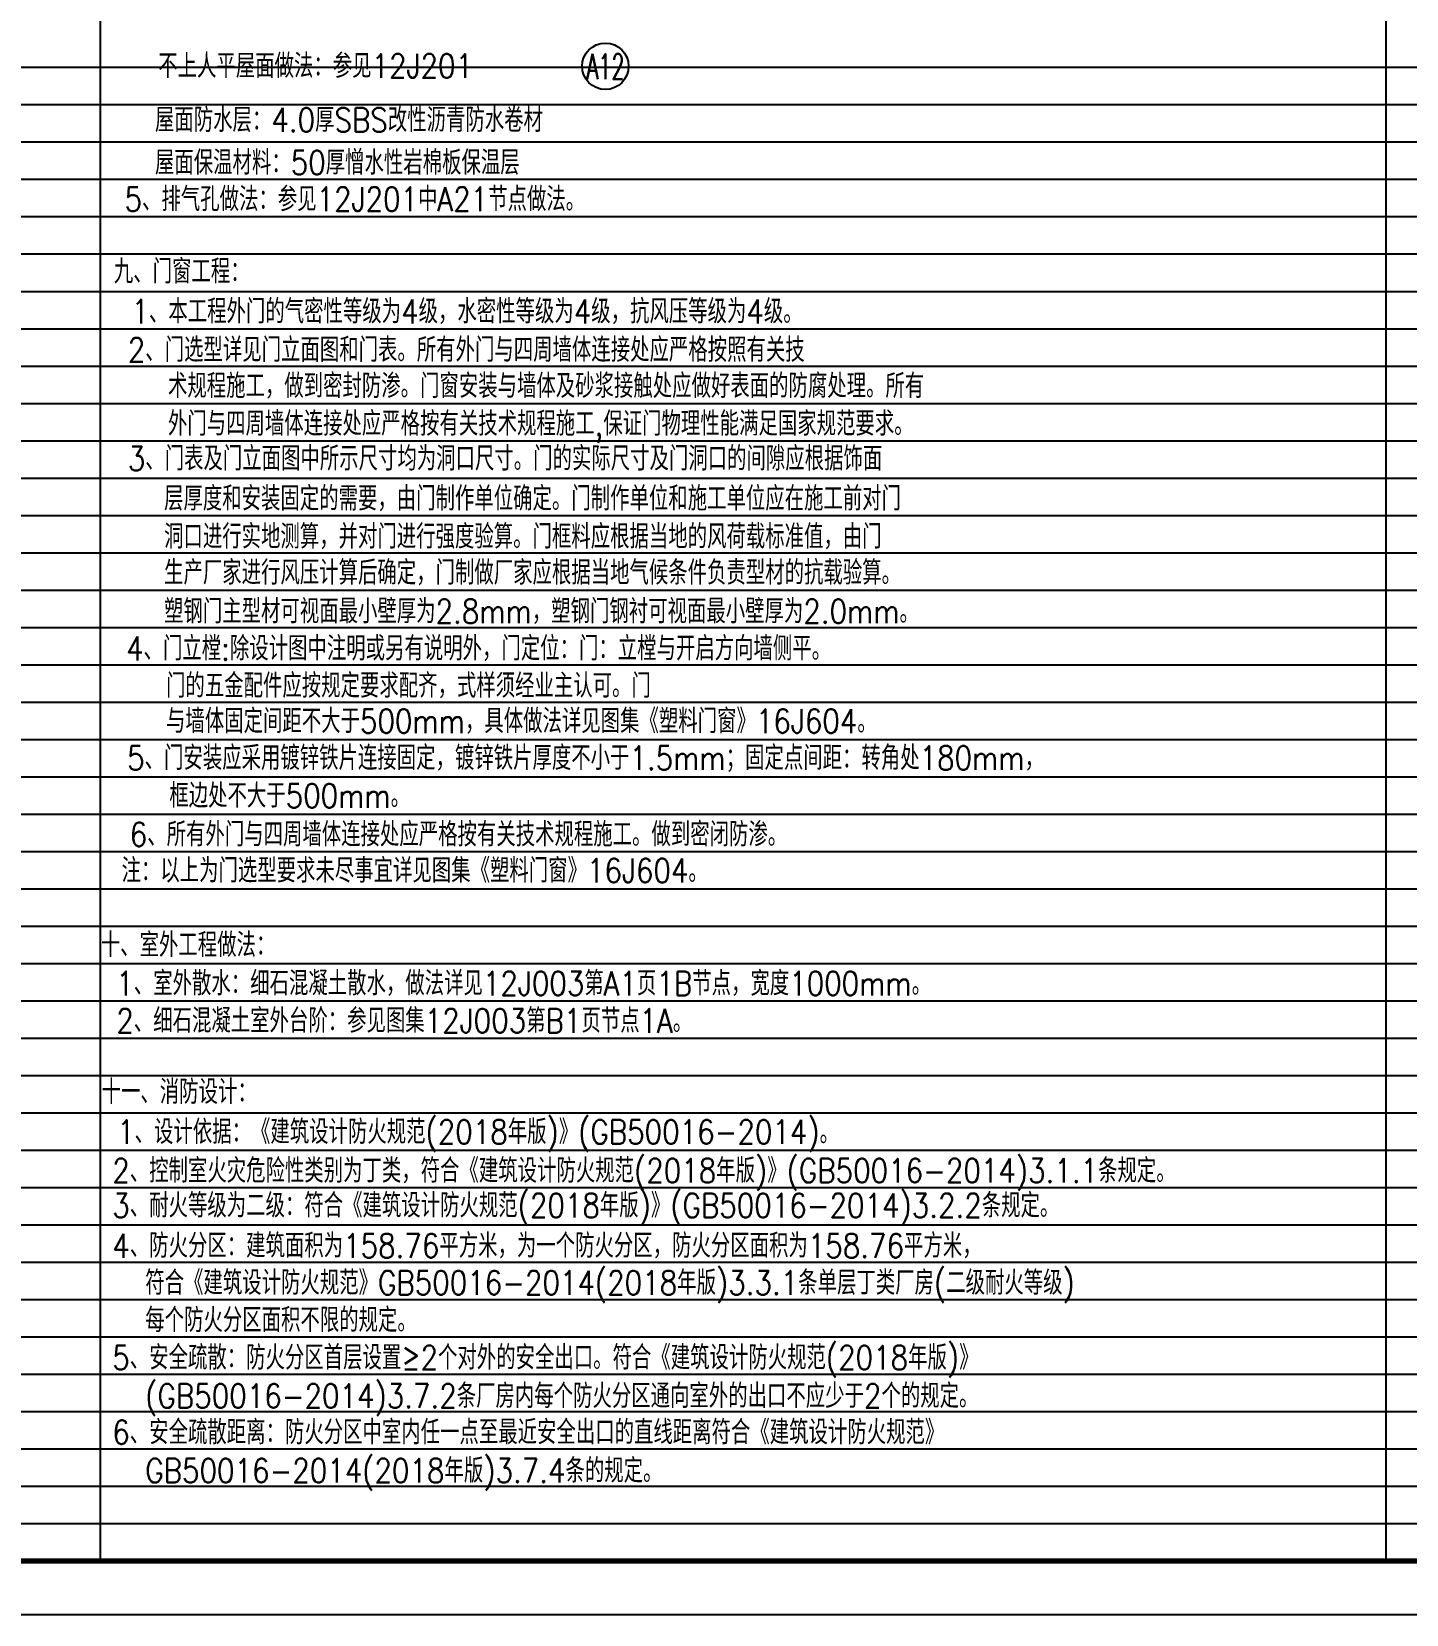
# Model space of a CAD drawing. Extents: x 5066963 to 5185393, y -485691 to -238129.
# Drawn here: x 5124463 to 5150221, y -359784 to -330116 of the extents above; entities that cross this region are included whole.
import ezdxf

# ---------------------------------------------------------------- set-up
doc = ezdxf.new("R2010")
doc.units = 0
doc.header["$LTSCALE"] = 1000
doc.header["$MEASUREMENT"] = 0
doc.layers.get('0').update_dxf_attribs({"linetype": 'CONTINUOUS'})
doc.layers.add('PUB_TITLE', color=4, linetype='CONTINUOUS')
doc.layers.add('图层线', color=8, linetype='CONTINUOUS')
doc.styles.add('HZ1', font='txt.shx', dxfattribs={"bigfont": 'hzdx.shx'})
doc.styles.add('HZ2', font='simplex.shx', dxfattribs={"width": 0.7, "bigfont": 'hztxt.shx'})

msp = doc.modelspace()

# ---------------------------------------------------------------- linework, layer by layer
at = {"color": 3, "linetype": 'Continuous'}
msp.add_ellipse((5135213, -330765, 5955.2), major_axis=(-361.9, 241.4), ratio=1, start_param=0.5883703, end_param=6.8715556, dxfattribs=at)
at = {"layer": 'PUB_TITLE'}
msp.add_lwpolyline([(5095824.1, -359783.9), (5179924.1, -359783.9), (5179924.1, -300383.9), (5095824.1, -300383.9)], close=True, dxfattribs=at)
at = {"layer": 'PUB_TITLE', "const_width": 100}
msp.add_lwpolyline([(5098324.1, -358783.9), (5178924.1, -358783.9), (5178924.1, -301383.9), (5098324.1, -301383.9)], close=True, dxfattribs=at)
at = {"layer": '图层线'}
for p, q in [((5125755.2, -358783.9), (5125755.2, -301383.9)), ((5149845.1, -358783.9), (5149845.1, -301383.9)), ((5098324.1, -330783.9), (5178924.1, -330783.9)), ((5098324.1, -331483.9), (5178924.1, -331483.9)), ((5098324.1, -332183.9), (5178924.1, -332183.9)), ((5098324.1, -332883.9), (5178924.1, -332883.9)), ((5098324.1, -333583.9), (5178924.1, -333583.9)), ((5098324.1, -334283.9), (5178924.1, -334283.9)), ((5098324.1, -334983.9), (5178924.1, -334983.9)), ((5098324.1, -335683.9), (5178924.1, -335683.9)), ((5098324.1, -336383.9), (5178924.1, -336383.9)), ((5098324.1, -337083.9), (5178924.1, -337083.9)), ((5098324.1, -337783.9), (5178924.1, -337783.9)), ((5098324.1, -338483.9), (5178924.1, -338483.9)), ((5098324.1, -339183.9), (5178924.1, -339183.9)), ((5098324.1, -339883.9), (5178924.1, -339883.9)), ((5098324.1, -340583.9), (5178924.1, -340583.9)), ((5098324.1, -341283.9), (5178924.1, -341283.9)), ((5098324.1, -341983.9), (5178924.1, -341983.9)), ((5098324.1, -342683.9), (5178924.1, -342683.9)), ((5098324.1, -343383.9), (5178924.1, -343383.9)), ((5098324.1, -344083.9), (5178924.1, -344083.9)), ((5098324.1, -344783.9), (5178924.1, -344783.9)), ((5098324.1, -345483.9), (5178924.1, -345483.9)), ((5098324.1, -346183.9), (5178924.1, -346183.9)), ((5098324.1, -346883.9), (5178924.1, -346883.9)), ((5098324.1, -347583.9), (5178924.1, -347583.9)), ((5098324.1, -348283.9), (5178924.1, -348283.9)), ((5098324.1, -348983.9), (5178924.1, -348983.9)), ((5098324.1, -349683.9), (5178924.1, -349683.9)), ((5098324.1, -350383.9), (5178924.1, -350383.9)), ((5098324.1, -351083.9), (5178924.1, -351083.9)), ((5098324.1, -351783.9), (5178924.1, -351783.9)), ((5098324.1, -352483.9), (5178924.1, -352483.9)), ((5098324.1, -353183.9), (5160924.1, -353183.9)), ((5098324.1, -353883.9), (5160924.1, -353883.9)), ((5098324.1, -354583.9), (5160924.1, -354583.9)), ((5098324.1, -355283.9), (5160924.1, -355283.9)), ((5098324.1, -355983.9), (5160924.1, -355983.9)), ((5098324.1, -356683.9), (5160924.1, -356683.9)), ((5098324.1, -357383.9), (5160924.1, -357383.9)), ((5098324.1, -358083.9), (5160924.1, -358083.9))]:
    msp.add_line(p, q, dxfattribs=at)

# ---------------------------------------------------------------- texts
at = {"color": 4, "style": 'HZ1', "width": 0.85}
for s, p in [('不上人平屋面做法：参见12J201', (5126834.4, -330983.1, 5955.2)), ('屋面防水层：4.0厚SBS改性沥青防水卷材', (5126773.6, -331996.6, 11910.3)), ('屋面保温材料：50厚憎水性岩棉板保温层', (5126773.6, -332795.9, 11910.3)), ('5、排气孔做法：参见12J201中A21节点做法。 ', (5126203.6, -333481.1)), ('1、本工程外门的气密性等级为4级，水密性等级为4级，抗风压等级为4级。', (5126333.6, -335586)), ('2、门选型详见门立面图和门表。所有外门与四周墙体连接处应严格按照有关技', (5126264.9, -336305.9)), ('术规程施工，做到密封防渗。门窗安装与墙体及砂浆接触处应做好表面的防腐处理。所有', (5127016.9, -336982.6)), ('外门与四周墙体连接处应严格按有关技术规程施工,保证门物理性能满足国家规范要求。', (5127016.9, -337689.5)), ('3、门表及门立面图中所示尺寸均为洞口尺寸。门的实际尺寸及门洞口的间隙应根据饰面', (5126264.9, -338343)), ('层厚度和安装固定的需要，由门制作单位确定。门制作单位和施工单位应在施工前对门', (5126944.3, -339093)), ('洞口进行实地测算，并对门进行强度验算。门框料应根据当地的风荷载标准值，由门', (5126944.3, -339806.1)), ('生产厂家进行风压计算后确定，门制做厂家应根据当地气候条件负责型材的抗载验算。', (5126944.3, -340482.3)), ('塑钢门主型材可视面最小壁厚为2.8mm，塑钢门钢衬可视面最小壁厚为2.0mm。', (5126944.3, -341207)), ('4、门立樘:除设计图中注明或另有说明外，门定位：门：立樘与开启方向墙侧平。', (5126232.4, -341902.7)), ('门的五金配件应按规定要求配齐，式样须经业主认可。门', (5126981.3, -342601.5)), ('与墙体固定间距不大于500mm，具体做法详见图集《塑料门窗》16J604。', (5126981.3, -343265.1)), ('5、门安装应采用镀锌铁片连接固定，镀锌铁片厚度不小于1.5mm；固定点间距：转角处180mm，', (5126252, -343955.1)), ('框边处不大于500mm。', (5127042.8, -344662.8)), ('6、所有外门与四周墙体连接处应严格按有关技术规程施工。做到密闭防渗。', (5126301.2, -345389.1)), ('注：以上为门选型要求未尽事宜详见图集《塑料门窗》16J604。', (5126147.3, -346066)), ('1、室外散水：细石混凝土散水，做法详见12J003第A1页1B节点，宽度1000mm。', (5126049.1, -348181)), ('2、细石混凝土室外台阶：参见图集12J003第B1页节点1A。', (5126049.1, -348880.5)), ('1、设计依据：《建筑设计防火规范(2018年版)》(GB50016-2014)。', (5126064.5, -350965)), ('2、控制室火灾危险性类别为丁类，符合《建筑设计防火规范(2018年版)》(GB50016-2014)3.1.1条规定。', (5125973.9, -351691.9)), ('3、耐火等级为二级：符合《建筑设计防火规范(2018年版)》(GB50016-2014)3.2.2条规定。', (5125973.9, -352344.7)), ('4、防火分区：建筑面积为158.76平方米，为一个防火分区，防火分区面积为158.76平方米，', (5125973.9, -353098.4)), ('符合《建筑设计防火规范》GB50016-2014(2018年版)3.3.1条单层丁类厂房(二级耐火等级)', (5126592.1, -353793.1)), ('每个防火分区面积不限的规定。', (5126592.1, -354493.1)), ('5、安全疏散：防火分区首层设置≥2个对外的安全出口。符合《建筑设计防火规范(2018年版)》', (5125973.9, -355196)), ('(GB50016-2014)3.7.2条厂房内每个防火分区通向室外的出口不应少于2个的规定。', (5126592.1, -355915.2)), ('6、安全疏散距离：防火分区中室内任一点至最近安全出口的直线距离符合《建筑设计防火规范》', (5125973.9, -356596)), ('GB50016-2014(2018年版)3.7.4条的规定。', (5126592.1, -357315.2))]:
    msp.add_text(s, height=450, dxfattribs=at).set_placement(p)
at = {"color": 3, "linetype": 'Continuous', "style": 'HZ2', "width": 0.6}
msp.add_text('A12', height=477.04, dxfattribs=at).set_placement((5134860.5, -331009.4, 5955.2))
at = {"color": 6, "style": 'HZ1', "width": 0.85}
for s, p in [('九、门窗工程：', (5126003.6, -334836)), ('十、室外工程做法：', (5125758.6, -347461)), ('十一、消防设计：', (5125773.9, -350215))]:
    msp.add_text(s, height=450, dxfattribs=at).set_placement(p)

doc.saveas('drawing.dxf')
